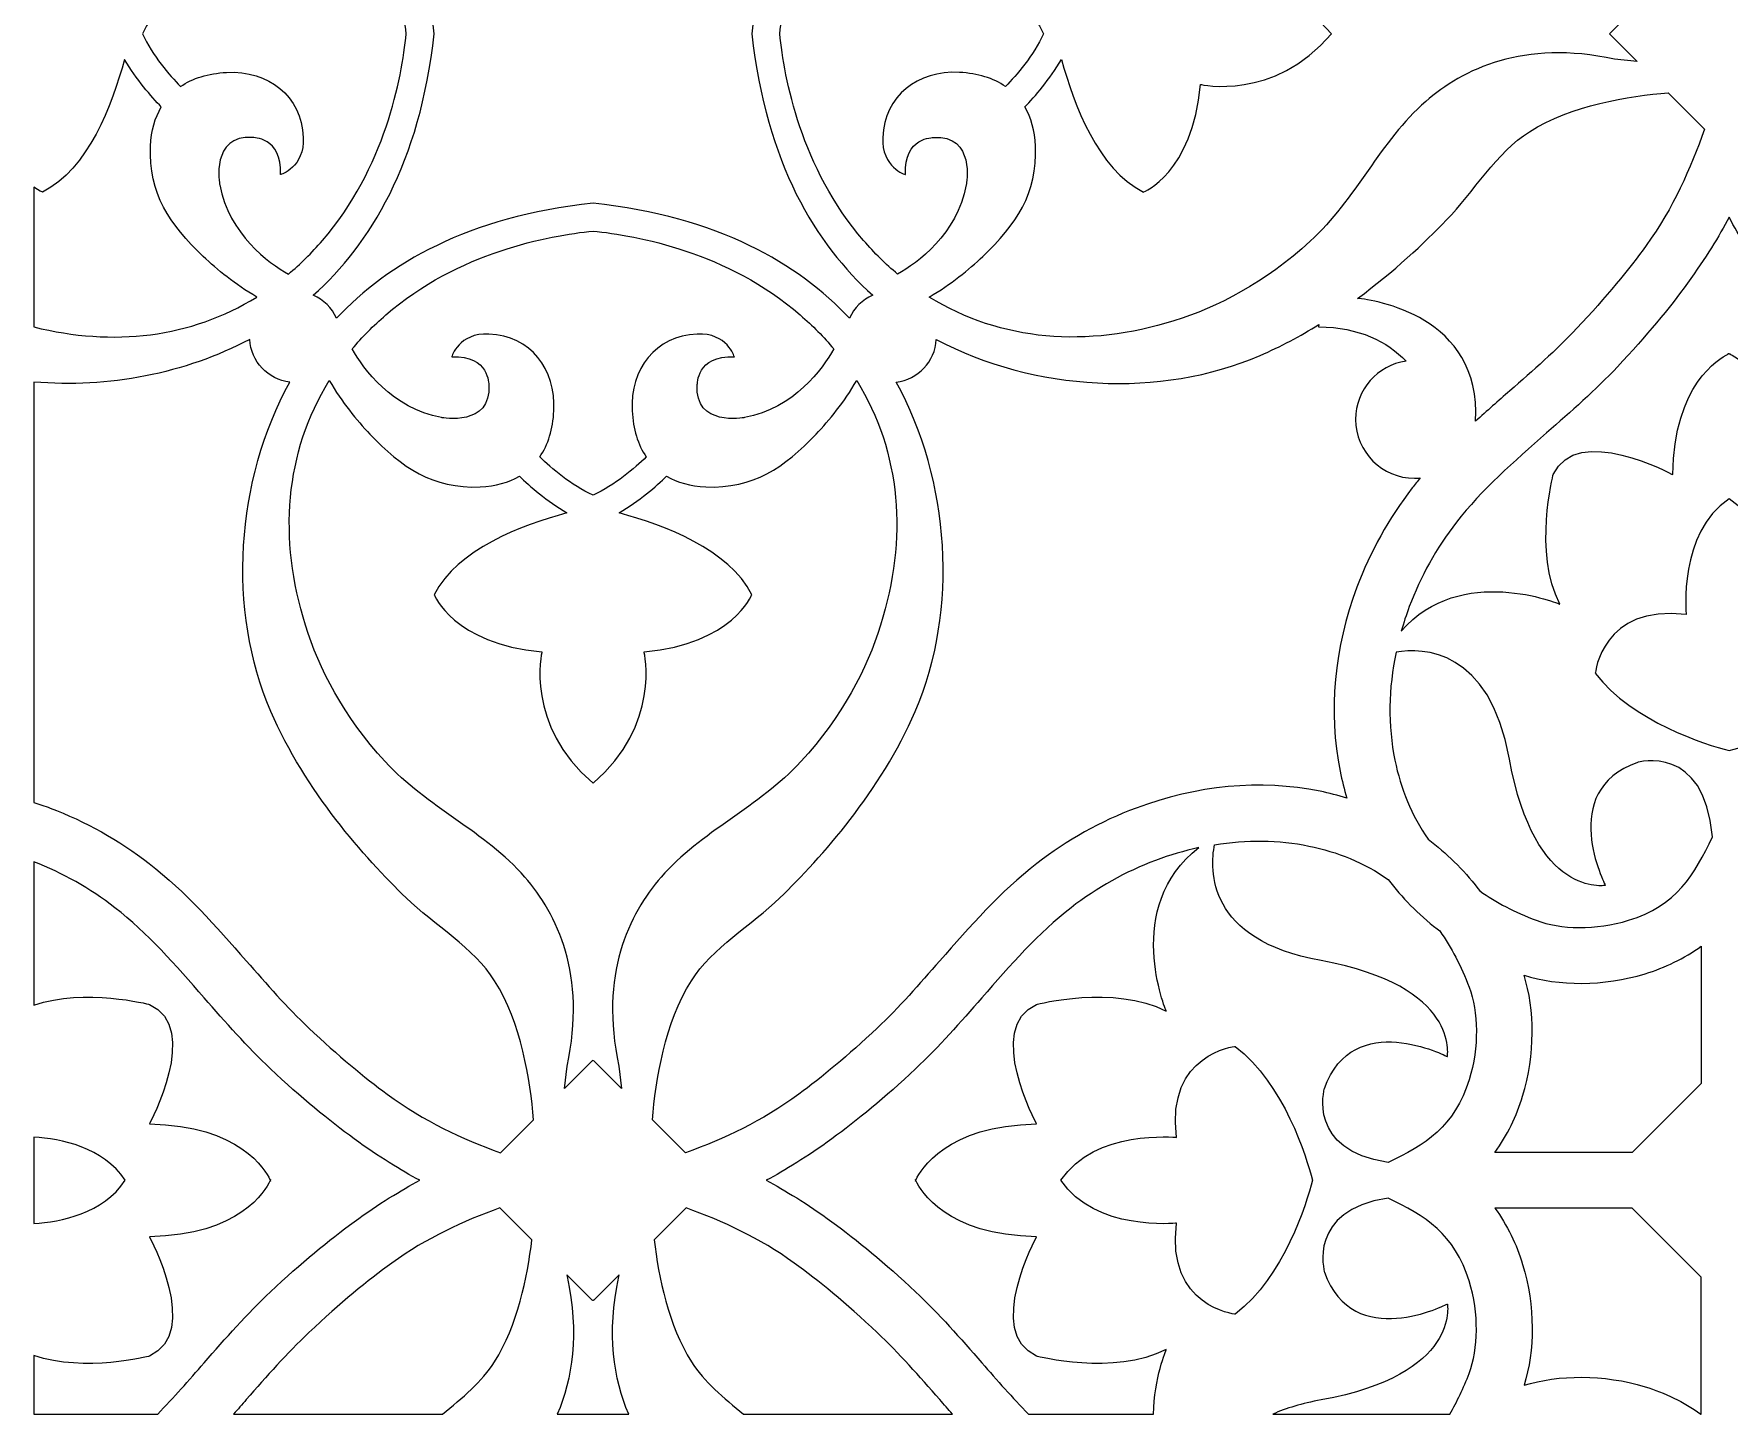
# Model space of a CAD drawing. Header units: millimetres. Extents: x -1200 to 1200, y -590 to 590.
# Drawn here: x -1200 to -476, y -590 to 0 of the extents above; entities that cross this region are included whole.
import ezdxf

# ---------------------------------------------------------------- set-up
doc = ezdxf.new("R2010")
doc.units = ezdxf.units.MM
doc.header["$MEASUREMENT"] = 0
doc.layers.add('Layer 1', color=7, linetype='Continuous')

msp = doc.modelspace()

# ---------------------------------------------------------------- linework, layer by layer
at = {"layer": 'Layer 1', "color": 250, "lineweight": 20}
for points, knots in [([(-645.4928, -0.0256), (-670.3309, -29.0475), (-701.4139, -21.6135), (-701.4139, -21.6135), (-705.0118, -59.7478), (-725.8705, -67.665), (-725.8705, -67.665), (-745.4325, -57.7632), (-755.4627, -30.4401), (-760.8728, -10.9385), (-765.9047, -19.5312), (-772.2911, -26.8065), (-776.5776, -31.2366), (-773.8634, -35.7979), (-772.2586, -41.3856), (-771.9637, -47.9774), (-771.0546, -68.428), (-780.2295, -81.4222), (-794.5044, -95.1122), (-800.5278, -100.8901), (-808.1173, -107.0282), (-817.3705, -112.5162), (-786.7197, -131.5345), (-749.8674, -134.3045), (-712.8433, -122.6856), (-694.2668, -116.8568), (-673.9613, -106.5104), (-654.5529, -88.6568), (-635.1067, -70.7758), (-624.563, -45.7374), (-605.2186, -28.8847), (-589.4223, -15.1215), (-563.4342, -2.41), (-524.4576, -10.8205), (-524.4576, -10.8205), (-514.8301, -11.8907), (-514.8301, -11.8907), (-514.8301, -11.8907), (-526.6898, -0.0256), (-526.6898, -0.0256), (-526.6898, -0.0256), (-514.8301, 11.8354), (-514.8301, 11.8354), (-514.8301, 11.8354), (-524.4576, 10.7653), (-524.4576, 10.7653), (-563.4342, 2.3588), (-589.4223, 15.0703), (-605.2186, 28.8315), (-624.563, 45.6862), (-635.1067, 70.7246), (-654.5529, 88.6046), (-673.9613, 106.4582), (-694.2668, 116.8046), (-712.8433, 122.6334), (-749.8674, 134.2533), (-786.7197, 131.4823), (-817.3705, 112.465), (-808.1173, 106.976), (-800.5278, 100.8379), (-794.5044, 95.059), (-780.2295, 81.371), (-771.0546, 68.3747), (-771.9637, 47.9231), (-772.2586, 41.3324), (-773.8634, 35.7467), (-776.5776, 31.1834), (-772.2911, 26.7533), (-765.9047, 19.48), (-760.8728, 10.8874), (-755.4627, 30.3879), (-745.4325, 57.711), (-725.8705, 67.6128), (-725.8705, 67.6128), (-705.0118, 59.6956), (-701.4139, 21.5592), (-701.4139, 21.5592), (-670.3309, 28.9953), (-645.4928, -0.0256)], [0, 0, 0, 0, 0.03846154, 0.03846154, 0.03846154, 0.07692308, 0.07692308, 0.07692308, 0.11538462, 0.11538462, 0.11538462, 0.15384615, 0.15384615, 0.15384615, 0.19230769, 0.19230769, 0.19230769, 0.23076923, 0.23076923, 0.23076923, 0.26923077, 0.26923077, 0.26923077, 0.30769231, 0.30769231, 0.30769231, 0.34615385, 0.34615385, 0.34615385, 0.38461538, 0.38461538, 0.38461538, 0.42307692, 0.42307692, 0.42307692, 0.46153846, 0.46153846, 0.46153846, 0.5, 0.5, 0.5, 0.53846154, 0.53846154, 0.53846154, 0.57692308, 0.57692308, 0.57692308, 0.61538462, 0.61538462, 0.61538462, 0.65384615, 0.65384615, 0.65384615, 0.69230769, 0.69230769, 0.69230769, 0.73076923, 0.73076923, 0.73076923, 0.76923077, 0.76923077, 0.76923077, 0.80769231, 0.80769231, 0.80769231, 0.84615385, 0.84615385, 0.84615385, 0.88461538, 0.88461538, 0.88461538, 0.92307692, 0.92307692, 0.92307692, 0.96153846, 0.96153846, 0.96153846, 1, 1, 1, 1]), ([(-961.0969, -72.3484), (-907.583, -78.227), (-873.3545, -98.2372), (-851.4698, -121.532), (-849.4908, -117.1661), (-845.9437, -113.6627), (-841.5475, -111.7411), (-865.8677, -90.0057), (-887.0885, -55.331), (-893.2156, -0.0256), (-887.0885, 55.2798), (-865.8677, 89.9545), (-841.5475, 111.6879), (-845.9437, 113.6125), (-849.4908, 117.1148), (-851.4698, 121.4798), (-873.3545, 98.185), (-907.583, 78.1758), (-961.0969, 72.2962), (-1014.6118, 78.1758), (-1048.8403, 98.185), (-1070.7261, 121.4798), (-1072.7031, 117.1148), (-1076.2511, 113.6125), (-1080.6475, 111.6879), (-1056.3261, 89.9545), (-1035.1044, 55.2798), (-1028.9782, -0.0256), (-1035.1044, -55.331), (-1056.3261, -90.0057), (-1080.6475, -111.7411), (-1076.2511, -113.6627), (-1072.7031, -117.1661), (-1070.7261, -121.532), (-1048.8403, -98.2372), (-1014.6118, -78.227), (-961.0969, -72.3484)], [0, 0, 0, 0, 0.08333333, 0.08333333, 0.08333333, 0.16666667, 0.16666667, 0.16666667, 0.25, 0.25, 0.25, 0.33333333, 0.33333333, 0.33333333, 0.41666667, 0.41666667, 0.41666667, 0.5, 0.5, 0.5, 0.58333333, 0.58333333, 0.58333333, 0.66666667, 0.66666667, 0.66666667, 0.75, 0.75, 0.75, 0.83333333, 0.83333333, 0.83333333, 0.91666667, 0.91666667, 0.91666667, 1, 1, 1, 1]), ([(-1040.9274, -0.0256), (-1042.8443, -18.9178), (-1050.0139, -57.4865), (-1076.7698, -88.3801), (-1081.3582, -93.6749), (-1086.203, -98.4386), (-1091.2705, -102.6876), (-1099.7478, -97.8832), (-1116.6373, -85.839), (-1120.6502, -64.5034), (-1120.6502, -64.5034), (-1124.6172, -42.9135), (-1106.5776, -44.355), (-1106.5776, -44.355), (-1093.9512, -43.9918), (-1094.6732, -60.1853), (-1094.6732, -60.1853), (-1084.3217, -57.1488), (-1084.9288, -44.2481), (-1085.7667, -26.4779), (-1099.6979, -15.5558), (-1117.7661, -16.4927), (-1125.5031, -16.8924), (-1132.1854, -18.9239), (-1137.4461, -22.5321), (-1142.1281, -17.6747), (-1149.3322, -9.3201), (-1153.6166, -0.0256), (-1149.3322, 9.2669), (-1142.1281, 17.6246), (-1137.4461, 22.4788), (-1132.1854, 18.8727), (-1125.5031, 16.8413), (-1117.7661, 16.4395), (-1099.6979, 15.5036), (-1085.7667, 26.4268), (-1084.9288, 44.1949), (-1084.3217, 57.0976), (-1094.6732, 60.1341), (-1094.6732, 60.1341), (-1093.9512, 43.9396), (-1106.5776, 44.3017), (-1106.5776, 44.3017), (-1124.6172, 42.8613), (-1120.6502, 64.4512), (-1120.6502, 64.4512), (-1116.6373, 85.7868), (-1099.7478, 97.829), (-1091.2705, 102.6365), (-1086.203, 98.3864), (-1081.3582, 93.6217), (-1076.7698, 88.3269), (-1050.0139, 57.4333), (-1042.8443, 18.8656), (-1040.9274, -0.0256)], [0, 0, 0, 0, 0.05555556, 0.05555556, 0.05555556, 0.11111111, 0.11111111, 0.11111111, 0.16666667, 0.16666667, 0.16666667, 0.22222222, 0.22222222, 0.22222222, 0.27777778, 0.27777778, 0.27777778, 0.33333333, 0.33333333, 0.33333333, 0.38888889, 0.38888889, 0.38888889, 0.44444444, 0.44444444, 0.44444444, 0.5, 0.5, 0.5, 0.55555556, 0.55555556, 0.55555556, 0.61111111, 0.61111111, 0.61111111, 0.66666667, 0.66666667, 0.66666667, 0.72222222, 0.72222222, 0.72222222, 0.77777778, 0.77777778, 0.77777778, 0.83333333, 0.83333333, 0.83333333, 0.88888889, 0.88888889, 0.88888889, 0.94444444, 0.94444444, 0.94444444, 1, 1, 1, 1]), ([(-881.2674, -0.0256), (-879.3505, -18.9178), (-872.181, -57.4865), (-845.4241, -88.3801), (-840.8366, -93.6749), (-835.9899, -98.4386), (-830.9223, -102.6876), (-822.446, -97.8832), (-805.5566, -85.839), (-801.5427, -64.5034), (-801.5427, -64.5034), (-797.5766, -42.9135), (-815.6162, -44.355), (-815.6162, -44.355), (-828.2417, -43.9918), (-827.5217, -60.1853), (-827.5217, -60.1853), (-837.8712, -57.1488), (-837.2631, -44.2481), (-836.4281, -26.4779), (-822.4949, -15.5558), (-804.4278, -16.4927), (-796.6898, -16.8924), (-790.0084, -18.9239), (-784.7467, -22.5321), (-780.0667, -17.6747), (-772.8616, -9.3201), (-768.5783, -0.0256), (-772.8616, 9.2669), (-780.0667, 17.6246), (-784.7467, 22.4788), (-790.0084, 18.8727), (-796.6898, 16.8413), (-804.4278, 16.4395), (-822.4949, 15.5036), (-836.4281, 26.4268), (-837.2631, 44.1949), (-837.8712, 57.0976), (-827.5217, 60.1341), (-827.5217, 60.1341), (-828.2417, 43.9396), (-815.6162, 44.3017), (-815.6162, 44.3017), (-797.5766, 42.8613), (-801.5427, 64.4512), (-801.5427, 64.4512), (-805.5566, 85.7868), (-822.446, 97.829), (-830.9223, 102.6365), (-835.9899, 98.3864), (-840.8366, 93.6217), (-845.4241, 88.3269), (-872.181, 57.4333), (-879.3505, 18.8656), (-881.2674, -0.0256)], [0, 0, 0, 0, 0.05555556, 0.05555556, 0.05555556, 0.11111111, 0.11111111, 0.11111111, 0.16666667, 0.16666667, 0.16666667, 0.22222222, 0.22222222, 0.22222222, 0.27777778, 0.27777778, 0.27777778, 0.33333333, 0.33333333, 0.33333333, 0.38888889, 0.38888889, 0.38888889, 0.44444444, 0.44444444, 0.44444444, 0.5, 0.5, 0.5, 0.55555556, 0.55555556, 0.55555556, 0.61111111, 0.61111111, 0.61111111, 0.66666667, 0.66666667, 0.66666667, 0.72222222, 0.72222222, 0.72222222, 0.77777778, 0.77777778, 0.77777778, 0.83333333, 0.83333333, 0.83333333, 0.88888889, 0.88888889, 0.88888889, 0.94444444, 0.94444444, 0.94444444, 1, 1, 1, 1]), ([(-1200.0556, -125.2989), (-1200.0556, -125.2989), (-1200.0556, -65.5492), (-1200.0556, -65.5492), (-1197.8081, -67.1015), (-1196.3223, -67.665), (-1196.3223, -67.665), (-1176.7624, -57.7632), (-1166.7312, -30.4401), (-1161.321, -10.9385), (-1156.2892, -19.5312), (-1149.9016, -26.8065), (-1145.6162, -31.2366), (-1148.3305, -35.7979), (-1149.9352, -41.3856), (-1150.2292, -47.9774), (-1151.1373, -68.428), (-1141.9654, -81.4222), (-1127.6884, -95.1122), (-1121.6651, -100.8901), (-1114.0756, -107.0282), (-1104.8234, -112.5162), (-1132.9064, -129.9416), (-1166.1962, -133.7247), (-1200.0556, -125.2989)], [0, 0, 0, 0, 0.125, 0.125, 0.125, 0.25, 0.25, 0.25, 0.375, 0.375, 0.375, 0.5, 0.5, 0.5, 0.625, 0.625, 0.625, 0.75, 0.75, 0.75, 0.875, 0.875, 0.875, 1, 1, 1, 1]), ([(-486.0332, -40.6939), (-486.0332, -40.6939), (-501.5427, -25.1799), (-501.5427, -25.1799), (-518.3518, -26.5573), (-543.0149, -30.5388), (-560.9101, -41.8281), (-574.8108, -50.5957), (-584.9234, -67.7729), (-596.2979, -79.5739), (-605.901, -89.5357), (-618.861, -101.6948), (-634.3034, -113.0757), (-627.436, -113.8), (-581.4556, -120.3652), (-583.8688, -165.5857), (-579.0708, -161.2014), (-574.1753, -156.9137), (-569.2796, -152.627), (-559.3552, -143.9327), (-549.4298, -135.2394), (-540.6139, -125.8807), (-527.9467, -112.4297), (-518.2909, -100.6003), (-510.9301, -90.4227), (-499.2424, -74.2557), (-492.199, -57.8822), (-486.0332, -40.6939)], [0, 0, 0, 0, 0.11111111, 0.11111111, 0.11111111, 0.22222222, 0.22222222, 0.22222222, 0.33333333, 0.33333333, 0.33333333, 0.44444444, 0.44444444, 0.44444444, 0.55555556, 0.55555556, 0.55555556, 0.66666667, 0.66666667, 0.66666667, 0.77777778, 0.77777778, 0.77777778, 0.88888889, 0.88888889, 0.88888889, 1, 1, 1, 1]), ([(-335.4068, -255.3471), (-360.9047, -225.957), (-403.2474, -243.8451), (-403.2474, -243.8451), (-391.7376, -221.5391), (-400.3705, -188.439), (-400.3705, -188.439), (-410.4413, -166.1329), (-451.4416, -188.439), (-451.4416, -188.439), (-452.0874, -149.7473), (-471.2183, -138.7997), (-475.1824, -136.9432), (-475.1824, -136.9432), (-475.1824, -136.634), (-475.1824, -136.634), (-475.1824, -136.634), (-475.3074, -136.6777), (-475.5404, -136.7805), (-475.7722, -136.6777), (-475.9003, -136.634), (-475.9003, -136.634), (-475.9003, -136.634), (-475.9003, -136.9432), (-475.9003, -136.9432), (-479.8634, -138.7997), (-498.9953, -149.7473), (-499.641, -188.439), (-499.641, -188.439), (-540.6433, -166.1329), (-550.7122, -188.439), (-550.7122, -188.439), (-559.345, -221.5391), (-547.8383, -243.8451), (-547.8383, -243.8451), (-590.1759, -225.957), (-615.6728, -255.3451), (-614.6742, -251.8254), (-613.522, -248.3281), (-612.2254, -244.8644), (-607.4529, -232.1356), (-600.6586, -219.8728), (-592.0267, -208.7432), (-581.3264, -194.9453), (-567.4308, -182.775), (-553.5454, -170.6149), (-543.0922, -161.4618), (-532.6369, -152.3046), (-523.1935, -142.2766), (-498.5102, -116.0653), (-484.0278, -94.45), (-475.5404, -78.4345), (-467.0539, -94.45), (-452.5705, -116.0653), (-427.8871, -142.2766), (-418.4448, -152.3046), (-407.9894, -161.4618), (-397.5363, -170.6149), (-383.6518, -182.775), (-369.7542, -194.9473), (-359.0539, -208.7432), (-350.4241, -219.8728), (-343.6288, -232.1356), (-338.8563, -244.8644), (-337.5566, -248.3281), (-336.4075, -251.8264), (-335.4068, -255.3471)], [0, 0, 0, 0, 0.04545455, 0.04545455, 0.04545455, 0.09090909, 0.09090909, 0.09090909, 0.13636364, 0.13636364, 0.13636364, 0.18181818, 0.18181818, 0.18181818, 0.22727273, 0.22727273, 0.22727273, 0.27272727, 0.27272727, 0.27272727, 0.31818182, 0.31818182, 0.31818182, 0.36363636, 0.36363636, 0.36363636, 0.40909091, 0.40909091, 0.40909091, 0.45454545, 0.45454545, 0.45454545, 0.5, 0.5, 0.5, 0.54545455, 0.54545455, 0.54545455, 0.59090909, 0.59090909, 0.59090909, 0.63636364, 0.63636364, 0.63636364, 0.68181818, 0.68181818, 0.68181818, 0.72727273, 0.72727273, 0.72727273, 0.77272727, 0.77272727, 0.77272727, 0.81818182, 0.81818182, 0.81818182, 0.86363636, 0.86363636, 0.86363636, 0.90909091, 0.90909091, 0.90909091, 0.95454545, 0.95454545, 0.95454545, 1, 1, 1, 1]), ([(-961.0969, -197.17), (-951.7023, -192.9017), (-943.2363, -185.602), (-938.3356, -180.8758), (-941.9417, -175.6147), (-943.9735, -168.9304), (-944.3742, -161.1902), (-945.3109, -143.1179), (-934.3898, -129.1827), (-916.6268, -128.3445), (-903.7288, -127.7372), (-900.6942, -138.0897), (-900.6942, -138.0897), (-916.8831, -137.3695), (-916.52, -150.0005), (-916.52, -150.0005), (-917.9579, -168.0444), (-896.3742, -164.0751), (-896.3742, -164.0751), (-875.0447, -160.0631), (-863.0071, -143.1667), (-858.2031, -134.687), (-862.4518, -129.6191), (-867.2142, -124.7709), (-872.5074, -120.1832), (-903.5355, -93.2924), (-942.3088, -86.1798), (-961.0969, -84.302), (-979.885, -86.1798), (-1018.6593, -93.2924), (-1049.6864, -120.1832), (-1054.9806, -124.7709), (-1059.743, -129.6191), (-1063.9898, -134.687), (-1059.1867, -143.1667), (-1047.1471, -160.0631), (-1025.8187, -164.0751), (-1025.8187, -164.0751), (-1004.2359, -168.0444), (-1005.6739, -150.0005), (-1005.6739, -150.0005), (-1005.3138, -137.3695), (-1021.4997, -138.0897), (-1021.4997, -138.0897), (-1018.464, -127.7372), (-1005.5671, -128.3445), (-987.805, -129.1827), (-976.8841, -143.1179), (-977.8197, -161.1902), (-978.2213, -168.9304), (-980.2522, -175.6147), (-983.8583, -180.8758), (-978.9586, -185.602), (-970.4925, -192.9017), (-961.0969, -197.17)], [0, 0, 0, 0, 0.05555556, 0.05555556, 0.05555556, 0.11111111, 0.11111111, 0.11111111, 0.16666667, 0.16666667, 0.16666667, 0.22222222, 0.22222222, 0.22222222, 0.27777778, 0.27777778, 0.27777778, 0.33333333, 0.33333333, 0.33333333, 0.38888889, 0.38888889, 0.38888889, 0.44444444, 0.44444444, 0.44444444, 0.5, 0.5, 0.5, 0.55555556, 0.55555556, 0.55555556, 0.61111111, 0.61111111, 0.61111111, 0.66666667, 0.66666667, 0.66666667, 0.72222222, 0.72222222, 0.72222222, 0.77777778, 0.77777778, 0.77777778, 0.83333333, 0.83333333, 0.83333333, 0.88888889, 0.88888889, 0.88888889, 0.94444444, 0.94444444, 0.94444444, 1, 1, 1, 1]), ([(-814.3806, -130.6241), (-814.8993, -140.117), (-822.2315, -147.7931), (-831.5681, -148.849), (-808.3308, -190.7177), (-804.6749, -246.4371), (-823.401, -289.6414), (-838.1895, -323.7607), (-863.3294, -352.0389), (-881.3091, -369.3808), (-893.1058, -380.7566), (-910.2789, -390.8721), (-919.0441, -404.7768), (-930.3322, -422.6782), (-934.3095, -447.3504), (-935.6885, -464.1643), (-935.6885, -464.1643), (-921.5163, -478.3406), (-921.5163, -478.3406), (-904.8759, -472.1721), (-889.0359, -464.9761), (-873.1573, -453.2717), (-863.4241, -446.0981), (-852.2416, -436.8687), (-839.6366, -424.9893), (-830.2796, -416.1719), (-821.5898, -406.2426), (-812.8989, -396.3134), (-799.9664, -381.5399), (-787.0237, -366.7523), (-771.4064, -354.6359), (-758.423, -344.5602), (-744.0312, -336.5941), (-729.022, -330.9647), (-703.3237, -321.3223), (-675.7918, -318.5757), (-650.3122, -323.7749), (-646.4528, -324.5633), (-642.6403, -325.5316), (-638.8888, -326.6862), (-640.041, -322.9326), (-641.0112, -319.1189), (-641.8003, -315.2596), (-646.997, -289.7715), (-644.2492, -262.2328), (-634.6125, -236.5281), (-628.9827, -221.5126), (-621.02, -207.1176), (-610.9461, -194.1285), (-609.8274, -192.686), (-608.6844, -191.2649), (-607.523, -189.8672), (-608.3345, -189.9456), (-609.1562, -189.9873), (-609.9881, -189.9873), (-623.8898, -189.9873), (-635.1647, -178.7091), (-635.1647, -164.8034), (-635.1647, -152.1337), (-625.8068, -141.65), (-613.6308, -139.8841), (-621.6424, -131.5305), (-633.4847, -125.4464), (-650.9905, -125.2276), (-650.9905, -125.2276), (-650.9254, -124.3172), (-650.9254, -124.3172), (-658.8414, -129.1969), (-667.2342, -133.6911), (-676.0126, -137.4976), (-718.3877, -155.8772), (-772.8078, -152.7044), (-814.3806, -130.6241)], [0, 0, 0, 0, 0.04166667, 0.04166667, 0.04166667, 0.08333333, 0.08333333, 0.08333333, 0.125, 0.125, 0.125, 0.16666667, 0.16666667, 0.16666667, 0.20833333, 0.20833333, 0.20833333, 0.25, 0.25, 0.25, 0.29166667, 0.29166667, 0.29166667, 0.33333333, 0.33333333, 0.33333333, 0.375, 0.375, 0.375, 0.41666667, 0.41666667, 0.41666667, 0.45833333, 0.45833333, 0.45833333, 0.5, 0.5, 0.5, 0.54166667, 0.54166667, 0.54166667, 0.58333333, 0.58333333, 0.58333333, 0.625, 0.625, 0.625, 0.66666667, 0.66666667, 0.66666667, 0.70833333, 0.70833333, 0.70833333, 0.75, 0.75, 0.75, 0.79166667, 0.79166667, 0.79166667, 0.83333333, 0.83333333, 0.83333333, 0.875, 0.875, 0.875, 0.91666667, 0.91666667, 0.91666667, 0.95833333, 0.95833333, 0.95833333, 1, 1, 1, 1]), ([(-1200.0556, -328.562), (-1200.0556, -328.562), (-1200.0556, -148.846), (-1200.0556, -148.846), (-1168.4925, -151.5712), (-1135.339, -145.2429), (-1107.8153, -130.6241), (-1107.2945, -140.117), (-1099.9614, -147.7931), (-1090.6237, -148.849), (-1113.86, -190.7177), (-1117.5189, -246.4371), (-1098.7919, -289.6414), (-1084.0034, -323.7607), (-1058.8664, -352.0389), (-1040.8858, -369.3808), (-1029.0881, -380.7566), (-1011.9149, -390.8721), (-1003.1508, -404.7768), (-991.8627, -422.6782), (-987.8824, -447.3504), (-986.5075, -464.1643), (-986.5075, -464.1643), (-1000.6787, -478.3406), (-1000.6787, -478.3406), (-1017.318, -472.1721), (-1033.158, -464.9761), (-1049.0366, -453.2717), (-1058.7708, -446.0981), (-1069.9522, -436.8687), (-1082.5573, -424.9893), (-1091.9152, -416.1719), (-1100.6041, -406.2426), (-1109.2969, -396.3134), (-1122.2274, -381.5399), (-1135.1702, -366.7523), (-1150.7865, -354.6359), (-1163.7718, -344.5602), (-1178.1637, -336.5941), (-1193.1718, -330.9647), (-1195.4529, -330.1092), (-1197.7491, -329.3087), (-1200.0556, -328.562)], [0, 0, 0, 0, 0.07142857, 0.07142857, 0.07142857, 0.14285714, 0.14285714, 0.14285714, 0.21428571, 0.21428571, 0.21428571, 0.28571429, 0.28571429, 0.28571429, 0.35714286, 0.35714286, 0.35714286, 0.42857143, 0.42857143, 0.42857143, 0.5, 0.5, 0.5, 0.57142857, 0.57142857, 0.57142857, 0.64285714, 0.64285714, 0.64285714, 0.71428571, 0.71428571, 0.71428571, 0.78571429, 0.78571429, 0.78571429, 0.85714286, 0.85714286, 0.85714286, 0.92857143, 0.92857143, 0.92857143, 1, 1, 1, 1]), ([(-961.0969, -439.0487), (-961.0969, -439.0487), (-960.9464, -438.8971), (-960.9464, -438.8971), (-960.9464, -438.8971), (-948.9749, -450.8721), (-948.9749, -450.8721), (-948.9749, -450.8721), (-950.0447, -441.2429), (-950.0447, -441.2429), (-958.4519, -402.253), (-945.7441, -376.2564), (-931.9857, -360.4576), (-915.1349, -341.1066), (-890.1057, -330.5588), (-872.2278, -311.1072), (-854.3824, -291.6931), (-844.0369, -271.3819), (-838.2088, -252.8019), (-826.5943, -215.7672), (-829.3665, -178.9024), (-848.3752, -148.2438), (-853.8607, -157.4986), (-859.998, -165.0913), (-865.7753, -171.1174), (-879.4623, -185.3965), (-892.4549, -194.573), (-912.8986, -193.6626), (-919.4875, -193.3676), (-925.0735, -191.7624), (-929.6335, -189.0504), (-934.0633, -193.336), (-941.3356, -199.7264), (-949.9258, -204.7566), (-930.4318, -210.1704), (-903.1155, -220.2044), (-893.2176, -239.769), (-893.2176, -239.769), (-901.1284, -260.6357), (-939.2549, -264.2327), (-939.2549, -264.2327), (-931.7824, -295.5098), (-961.0969, -320.3895), (-990.4115, -295.5098), (-982.9389, -264.2327), (-982.9389, -264.2327), (-1021.0634, -260.6357), (-1028.9773, -239.769), (-1028.9773, -239.769), (-1019.0783, -220.2044), (-991.763, -210.1704), (-972.2671, -204.7566), (-980.8573, -199.7264), (-988.1325, -193.336), (-992.5603, -189.0504), (-997.1203, -191.7624), (-1002.7064, -193.3676), (-1009.2952, -193.6626), (-1029.74, -194.573), (-1042.7315, -185.3965), (-1056.4186, -171.1174), (-1062.1959, -165.0913), (-1068.3322, -157.4986), (-1073.8176, -148.2438), (-1092.8285, -178.9024), (-1095.5996, -215.7672), (-1083.9831, -252.8019), (-1078.1559, -271.3819), (-1067.8115, -291.6931), (-1049.963, -311.1072), (-1032.0871, -330.5588), (-1007.059, -341.1066), (-990.2081, -360.4576), (-976.4488, -376.2564), (-963.741, -402.253), (-972.1501, -441.2429), (-972.1501, -441.2429), (-973.219, -450.8721), (-973.219, -450.8721), (-973.219, -450.8721), (-961.2464, -438.8971), (-961.2464, -438.8971), (-961.2464, -438.8971), (-961.0969, -439.0487), (-961.0969, -439.0487)], [0, 0, 0, 0, 0.03571429, 0.03571429, 0.03571429, 0.07142857, 0.07142857, 0.07142857, 0.10714286, 0.10714286, 0.10714286, 0.14285714, 0.14285714, 0.14285714, 0.17857143, 0.17857143, 0.17857143, 0.21428571, 0.21428571, 0.21428571, 0.25, 0.25, 0.25, 0.28571429, 0.28571429, 0.28571429, 0.32142857, 0.32142857, 0.32142857, 0.35714286, 0.35714286, 0.35714286, 0.39285714, 0.39285714, 0.39285714, 0.42857143, 0.42857143, 0.42857143, 0.46428571, 0.46428571, 0.46428571, 0.5, 0.5, 0.5, 0.53571429, 0.53571429, 0.53571429, 0.57142857, 0.57142857, 0.57142857, 0.60714286, 0.60714286, 0.60714286, 0.64285714, 0.64285714, 0.64285714, 0.67857143, 0.67857143, 0.67857143, 0.71428571, 0.71428571, 0.71428571, 0.75, 0.75, 0.75, 0.78571429, 0.78571429, 0.78571429, 0.82142857, 0.82142857, 0.82142857, 0.85714286, 0.85714286, 0.85714286, 0.89285714, 0.89285714, 0.89285714, 0.92857143, 0.92857143, 0.92857143, 0.96428571, 0.96428571, 0.96428571, 1, 1, 1, 1]), ([(-475.5404, -306.3821), (-485.5949, -303.7596), (-516.6027, -294.2566), (-532.7285, -273.3462), (-532.7285, -273.3462), (-529.8515, -243.8451), (-493.8861, -248.1613), (-493.8861, -248.1613), (-497.4373, -213.2923), (-475.5404, -198.7549), (-453.6444, -213.2923), (-457.1976, -248.1613), (-457.1976, -248.1613), (-421.2291, -243.8451), (-418.3522, -273.3462), (-418.3522, -273.3462), (-434.481, -294.2566), (-465.4848, -303.7596), (-475.5404, -306.3821)], [0, 0, 0, 0, 0.16666667, 0.16666667, 0.16666667, 0.33333333, 0.33333333, 0.33333333, 0.5, 0.5, 0.5, 0.66666667, 0.66666667, 0.66666667, 0.83333333, 0.83333333, 0.83333333, 1, 1, 1, 1]), ([(-617.8776, -264.2927), (-606.4837, -262.3833), (-577.9806, -262.6387), (-569.4159, -310.0421), (-558.6261, -369.7644), (-528.4135, -364.0088), (-528.4135, -364.0088), (-528.4135, -364.0088), (-549.2742, -323.7138), (-514.7468, -311.4836), (-514.7468, -311.4836), (-485.9793, -303.1747), (-482.6874, -343.2286), (-490.0675, -359.3153), (-498.2478, -372.7337), (-518.5054, -378.9521), (-532.5536, -383.2672), (-547.5129, -382.8918), (-558.0454, -378.9398), (-567.0881, -375.5473), (-575.0894, -371.3136), (-582.0851, -366.3942), (-582.0851, -366.3942), (-582.9362, -365.2824), (-582.9362, -365.2824), (-589.2688, -357.116), (-596.3956, -350.1438), (-604.1315, -344.3181), (-611.2248, -334.0795), (-615.9129, -322.5867), (-618.3841, -310.4795), (-621.4085, -295.6502), (-621.1349, -279.8758), (-617.8776, -264.2927)], [0, 0, 0, 0, 0.09090909, 0.09090909, 0.09090909, 0.18181818, 0.18181818, 0.18181818, 0.27272727, 0.27272727, 0.27272727, 0.36363636, 0.36363636, 0.36363636, 0.45454545, 0.45454545, 0.45454545, 0.54545455, 0.54545455, 0.54545455, 0.63636364, 0.63636364, 0.63636364, 0.72727273, 0.72727273, 0.72727273, 0.81818182, 0.81818182, 0.81818182, 0.90909091, 0.90909091, 0.90909091, 1, 1, 1, 1]), ([(-695.4637, -346.6292), (-697.5343, -357.1902), (-698.8868, -387.329), (-649.9217, -396.1801), (-590.2166, -406.974), (-595.9725, -437.1942), (-595.9725, -437.1942), (-595.9725, -437.1942), (-636.2559, -416.3265), (-648.4837, -450.8659), (-648.4837, -450.8659), (-656.1515, -477.42), (-621.2681, -482.433), (-605.6671, -475.174), (-592.7142, -466.9099), (-586.6379, -447.1042), (-582.324, -433.052), (-582.6993, -418.0874), (-586.6481, -407.5528), (-590.0417, -398.5095), (-594.2742, -390.5039), (-599.1912, -383.5063), (-599.1912, -383.5063), (-600.3037, -382.6548), (-600.3037, -382.6548), (-608.4678, -376.3205), (-615.4359, -369.1906), (-621.261, -361.4505), (-631.4966, -354.3592), (-642.9891, -349.6657), (-655.0908, -347.1948), (-668.0763, -344.5469), (-681.7908, -344.4279), (-695.4637, -346.6292)], [0, 0, 0, 0, 0.09090909, 0.09090909, 0.09090909, 0.18181818, 0.18181818, 0.18181818, 0.27272727, 0.27272727, 0.27272727, 0.36363636, 0.36363636, 0.36363636, 0.45454545, 0.45454545, 0.45454545, 0.54545455, 0.54545455, 0.54545455, 0.63636364, 0.63636364, 0.63636364, 0.72727273, 0.72727273, 0.72727273, 0.81818182, 0.81818182, 0.81818182, 0.90909091, 0.90909091, 0.90909091, 1, 1, 1, 1]), ([(-1200.0556, -590.0266), (-1200.0556, -590.0266), (-1200.0556, -564.9608), (-1200.0556, -564.9608), (-1178.2858, -572.469), (-1150.703, -565.2761), (-1150.703, -565.2761), (-1128.4043, -555.2014), (-1150.703, -514.1892), (-1150.703, -514.1892), (-1112.0214, -513.5443), (-1101.0779, -494.4059), (-1099.221, -490.4407), (-1099.221, -490.4407), (-1098.9129, -490.4407), (-1098.9129, -490.4407), (-1098.9129, -490.4407), (-1098.9586, -490.3125), (-1099.0593, -490.0816), (-1098.9586, -489.8507), (-1098.9129, -489.7226), (-1098.9129, -489.7226), (-1098.9129, -489.7226), (-1099.221, -489.7226), (-1099.221, -489.7226), (-1101.0779, -485.7563), (-1112.0214, -466.621), (-1150.703, -465.9771), (-1150.703, -465.9771), (-1128.4043, -424.9609), (-1150.703, -414.8882), (-1150.703, -414.8882), (-1178.2858, -407.6922), (-1200.0556, -415.2025), (-1200.0556, -415.2025), (-1200.0556, -353.9117), (-1200.0556, -353.9117), (-1187.8502, -358.6531), (-1176.0983, -365.2559), (-1165.3969, -373.5596), (-1151.6061, -384.2641), (-1139.4373, -398.1647), (-1127.2807, -412.0552), (-1118.1271, -422.5103), (-1108.9725, -432.9676), (-1098.9484, -442.4157), (-1072.7447, -467.1042), (-1051.1355, -481.5937), (-1035.1248, -490.0816), (-1051.1355, -498.5675), (-1072.7447, -513.057), (-1098.9484, -537.7475), (-1108.9725, -547.1936), (-1118.1271, -557.6509), (-1127.2807, -568.1071), (-1133.8187, -575.5777), (-1140.3586, -583.0504), (-1147.1538, -590.0266), (-1147.1538, -590.0266), (-1200.0556, -590.0266), (-1200.0556, -590.0266)], [0, 0, 0, 0, 0.05, 0.05, 0.05, 0.1, 0.1, 0.1, 0.15, 0.15, 0.15, 0.2, 0.2, 0.2, 0.25, 0.25, 0.25, 0.3, 0.3, 0.3, 0.35, 0.35, 0.35, 0.4, 0.4, 0.4, 0.45, 0.45, 0.45, 0.5, 0.5, 0.5, 0.55, 0.55, 0.55, 0.6, 0.6, 0.6, 0.65, 0.65, 0.65, 0.7, 0.7, 0.7, 0.75, 0.75, 0.75, 0.8, 0.8, 0.8, 0.85, 0.85, 0.85, 0.9, 0.9, 0.9, 0.95, 0.95, 0.95, 1, 1, 1, 1]), ([(-721.4844, -590.0266), (-721.4844, -590.0266), (-775.041, -590.0266), (-775.041, -590.0266), (-781.8353, -583.0504), (-788.3763, -575.5777), (-794.9143, -568.1071), (-804.0658, -557.6509), (-813.2204, -547.1936), (-823.2454, -537.7475), (-849.4491, -513.057), (-871.0593, -498.5675), (-887.0681, -490.0816), (-871.0593, -481.5937), (-849.4491, -467.1042), (-823.2454, -442.4157), (-813.2204, -432.9676), (-804.0658, -422.5103), (-794.9143, -412.0552), (-782.7576, -398.1647), (-770.5888, -384.2641), (-756.7979, -373.5596), (-745.6725, -364.9273), (-733.4132, -358.1332), (-720.6871, -353.3572), (-714.5834, -351.0674), (-708.3739, -349.2385), (-702.1298, -347.8866), (-734.964, -373.1019), (-716.1017, -417.767), (-716.1017, -417.767), (-738.4023, -406.2528), (-771.4909, -414.8882), (-771.4909, -414.8882), (-793.7926, -424.9609), (-771.4909, -465.9771), (-771.4909, -465.9771), (-810.1715, -466.621), (-821.116, -485.7563), (-822.9729, -489.7226), (-822.9729, -489.7226), (-823.281, -489.7226), (-823.281, -489.7226), (-823.281, -489.7226), (-823.2362, -489.8507), (-823.1346, -490.0816), (-823.2362, -490.3125), (-823.281, -490.4407), (-823.281, -490.4407), (-823.281, -490.4407), (-822.9729, -490.4407), (-822.9729, -490.4407), (-821.116, -494.4059), (-810.1715, -513.5443), (-771.4909, -514.1892), (-771.4909, -514.1892), (-793.7926, -555.2014), (-771.4909, -565.2761), (-771.4909, -565.2761), (-738.4023, -573.9095), (-716.1017, -562.3973), (-716.1017, -562.3973), (-721.2912, -574.6958), (-721.4844, -590.0266)], [0, 0, 0, 0, 0.04761905, 0.04761905, 0.04761905, 0.0952381, 0.0952381, 0.0952381, 0.14285714, 0.14285714, 0.14285714, 0.19047619, 0.19047619, 0.19047619, 0.23809524, 0.23809524, 0.23809524, 0.28571429, 0.28571429, 0.28571429, 0.33333333, 0.33333333, 0.33333333, 0.38095238, 0.38095238, 0.38095238, 0.42857143, 0.42857143, 0.42857143, 0.47619048, 0.47619048, 0.47619048, 0.52380952, 0.52380952, 0.52380952, 0.57142857, 0.57142857, 0.57142857, 0.61904762, 0.61904762, 0.61904762, 0.66666667, 0.66666667, 0.66666667, 0.71428571, 0.71428571, 0.71428571, 0.76190476, 0.76190476, 0.76190476, 0.80952381, 0.80952381, 0.80952381, 0.85714286, 0.85714286, 0.85714286, 0.9047619, 0.9047619, 0.9047619, 0.95238095, 0.95238095, 0.95238095, 1, 1, 1, 1]), ([(-563.1596, -402.4371), (-558.5661, -417.1362), (-558.3353, -436.3835), (-563.784, -454.1303), (-566.3945, -462.6334), (-570.3007, -470.867), (-575.6438, -478.2084), (-575.6438, -478.2084), (-516.9027, -478.2084), (-516.9027, -478.2084), (-516.9027, -478.2084), (-487.4101, -448.7074), (-487.4101, -448.7074), (-487.4101, -448.7074), (-487.4101, -389.9485), (-487.4101, -389.9485), (-494.7485, -395.294), (-502.9786, -399.2002), (-511.4793, -401.8115), (-529.2241, -407.2619), (-548.4668, -407.032), (-563.1596, -402.4371)], [0, 0, 0, 0, 0.14285714, 0.14285714, 0.14285714, 0.28571429, 0.28571429, 0.28571429, 0.42857143, 0.42857143, 0.42857143, 0.57142857, 0.57142857, 0.57142857, 0.71428571, 0.71428571, 0.71428571, 0.85714286, 0.85714286, 0.85714286, 1, 1, 1, 1]), ([(-653.5817, -490.0816), (-656.2044, -480.0232), (-665.7027, -449.0085), (-686.6091, -432.8781), (-686.6091, -432.8781), (-716.1017, -435.7548), (-711.7858, -471.7316), (-711.7858, -471.7316), (-746.6468, -468.1804), (-761.178, -490.0816), (-746.6468, -511.9849), (-711.7858, -508.4307), (-711.7858, -508.4307), (-716.1017, -544.4094), (-686.6091, -547.2872), (-686.6091, -547.2872), (-665.7027, -531.1537), (-656.2044, -500.1411), (-653.5817, -490.0816)], [0, 0, 0, 0, 0.16666667, 0.16666667, 0.16666667, 0.33333333, 0.33333333, 0.33333333, 0.5, 0.5, 0.5, 0.66666667, 0.66666667, 0.66666667, 0.83333333, 0.83333333, 0.83333333, 1, 1, 1, 1]), ([(-1200.0556, -508.4978), (-1200.0556, -508.4978), (-1200.0556, -471.6655), (-1200.0556, -471.6655), (-1188.5925, -472.345), (-1170.4868, -475.8067), (-1161.0149, -490.0816), (-1170.4868, -504.3586), (-1188.5925, -507.8183), (-1200.0556, -508.4978)], [0, 0, 0, 0, 0.33333333, 0.33333333, 0.33333333, 0.66666667, 0.66666667, 0.66666667, 1, 1, 1, 1]), ([(-594.921, -590.0266), (-594.921, -590.0266), (-670.5007, -590.0266), (-670.5007, -590.0266), (-664.8922, -587.5456), (-658.1152, -585.4653), (-649.9217, -583.9842), (-590.2166, -573.1893), (-595.9725, -542.968), (-595.9725, -542.968), (-595.9725, -542.968), (-636.2559, -563.8357), (-648.4837, -529.2983), (-648.4837, -529.2983), (-656.1515, -502.7412), (-621.265, -497.7313), (-605.666, -504.9873), (-592.7132, -513.2534), (-586.6379, -533.057), (-582.324, -547.1102), (-582.6993, -562.0738), (-586.6481, -572.6084), (-589.0146, -578.9183), (-591.7898, -584.7197), (-594.921, -590.0266)], [0, 0, 0, 0, 0.125, 0.125, 0.125, 0.25, 0.25, 0.25, 0.375, 0.375, 0.375, 0.5, 0.5, 0.5, 0.625, 0.625, 0.625, 0.75, 0.75, 0.75, 0.875, 0.875, 0.875, 1, 1, 1, 1]), ([(-1025.4627, -590.0266), (-1025.4627, -590.0266), (-1114.7183, -590.0266), (-1114.7183, -590.0266), (-1112.9061, -587.9718), (-1111.101, -585.9098), (-1109.2969, -583.8479), (-1100.6041, -573.9196), (-1091.9152, -563.9893), (-1082.5573, -555.1729), (-1069.1102, -542.5011), (-1057.284, -532.8434), (-1047.1105, -525.4806), (-1032.0342, -514.5727), (-1016.7789, -507.7114), (-1000.8505, -501.8328), (-1000.8505, -501.8328), (-987.2172, -515.4689), (-987.2172, -515.4689), (-989.0915, -531.6197), (-993.3861, -552.17), (-1003.1508, -567.6514), (-1008.5, -576.1392), (-1016.9823, -583.2152), (-1025.4627, -590.0266)], [0, 0, 0, 0, 0.125, 0.125, 0.125, 0.25, 0.25, 0.25, 0.375, 0.375, 0.375, 0.5, 0.5, 0.5, 0.625, 0.625, 0.625, 0.75, 0.75, 0.75, 0.875, 0.875, 0.875, 1, 1, 1, 1]), ([(-807.4766, -590.0266), (-807.4766, -590.0266), (-896.7312, -590.0266), (-896.7312, -590.0266), (-905.2115, -583.2152), (-913.6939, -576.1392), (-919.0441, -567.6514), (-928.8088, -552.17), (-933.1024, -531.6197), (-934.9756, -515.4689), (-934.9756, -515.4689), (-921.3434, -501.8328), (-921.3434, -501.8328), (-905.4149, -507.7114), (-890.1596, -514.5727), (-875.0843, -525.4806), (-864.9098, -532.8434), (-853.0837, -542.5011), (-839.6366, -555.1729), (-830.2796, -563.9893), (-821.5898, -573.9196), (-812.8989, -583.8479), (-811.0938, -585.9098), (-809.2888, -587.9718), (-807.4766, -590.0266)], [0, 0, 0, 0, 0.125, 0.125, 0.125, 0.25, 0.25, 0.25, 0.375, 0.375, 0.375, 0.5, 0.5, 0.5, 0.625, 0.625, 0.625, 0.75, 0.75, 0.75, 0.875, 0.875, 0.875, 1, 1, 1, 1]), ([(-487.4101, -590.0266), (-487.4101, -590.0266), (-487.6674, -590.0266), (-487.6674, -590.0266), (-494.9407, -584.7766), (-503.0783, -580.9315), (-511.4793, -578.3507), (-529.2241, -572.8993), (-548.4668, -573.1292), (-563.1596, -577.7261), (-558.5661, -563.027), (-558.3353, -543.7788), (-563.784, -526.0309), (-566.3945, -517.5278), (-570.3007, -509.2943), (-575.6438, -501.9528), (-575.6438, -501.9528), (-516.9027, -501.9528), (-516.9027, -501.9528), (-516.9027, -501.9528), (-487.4101, -531.4538), (-487.4101, -531.4538), (-487.4101, -531.4538), (-487.4101, -590.0266), (-487.4101, -590.0266)], [0, 0, 0, 0, 0.125, 0.125, 0.125, 0.25, 0.25, 0.25, 0.375, 0.375, 0.375, 0.5, 0.5, 0.5, 0.625, 0.625, 0.625, 0.75, 0.75, 0.75, 0.875, 0.875, 0.875, 1, 1, 1, 1]), ([(-945.8417, -590.0266), (-945.8417, -590.0266), (-976.3512, -590.0266), (-976.3512, -590.0266), (-969.926, -575.0894), (-966.861, -555.709), (-972.1501, -531.1863), (-972.1501, -531.1863), (-972.2285, -530.461), (-972.2285, -530.461), (-972.2285, -530.461), (-961.2464, -541.4473), (-961.2464, -541.4473), (-961.2464, -541.4473), (-961.0969, -541.2956), (-961.0969, -541.2956), (-961.0969, -541.2956), (-960.9464, -541.4473), (-960.9464, -541.4473), (-960.9464, -541.4473), (-949.9644, -530.461), (-949.9644, -530.461), (-949.9644, -530.461), (-950.0447, -531.1863), (-950.0447, -531.1863), (-955.3319, -555.709), (-952.2667, -575.0894), (-945.8417, -590.0266)], [0, 0, 0, 0, 0.11111111, 0.11111111, 0.11111111, 0.22222222, 0.22222222, 0.22222222, 0.33333333, 0.33333333, 0.33333333, 0.44444444, 0.44444444, 0.44444444, 0.55555556, 0.55555556, 0.55555556, 0.66666667, 0.66666667, 0.66666667, 0.77777778, 0.77777778, 0.77777778, 0.88888889, 0.88888889, 0.88888889, 1, 1, 1, 1])]:
    msp.add_open_spline(points, degree=3, knots=knots, dxfattribs=at)

doc.saveas('drawing.dxf')
